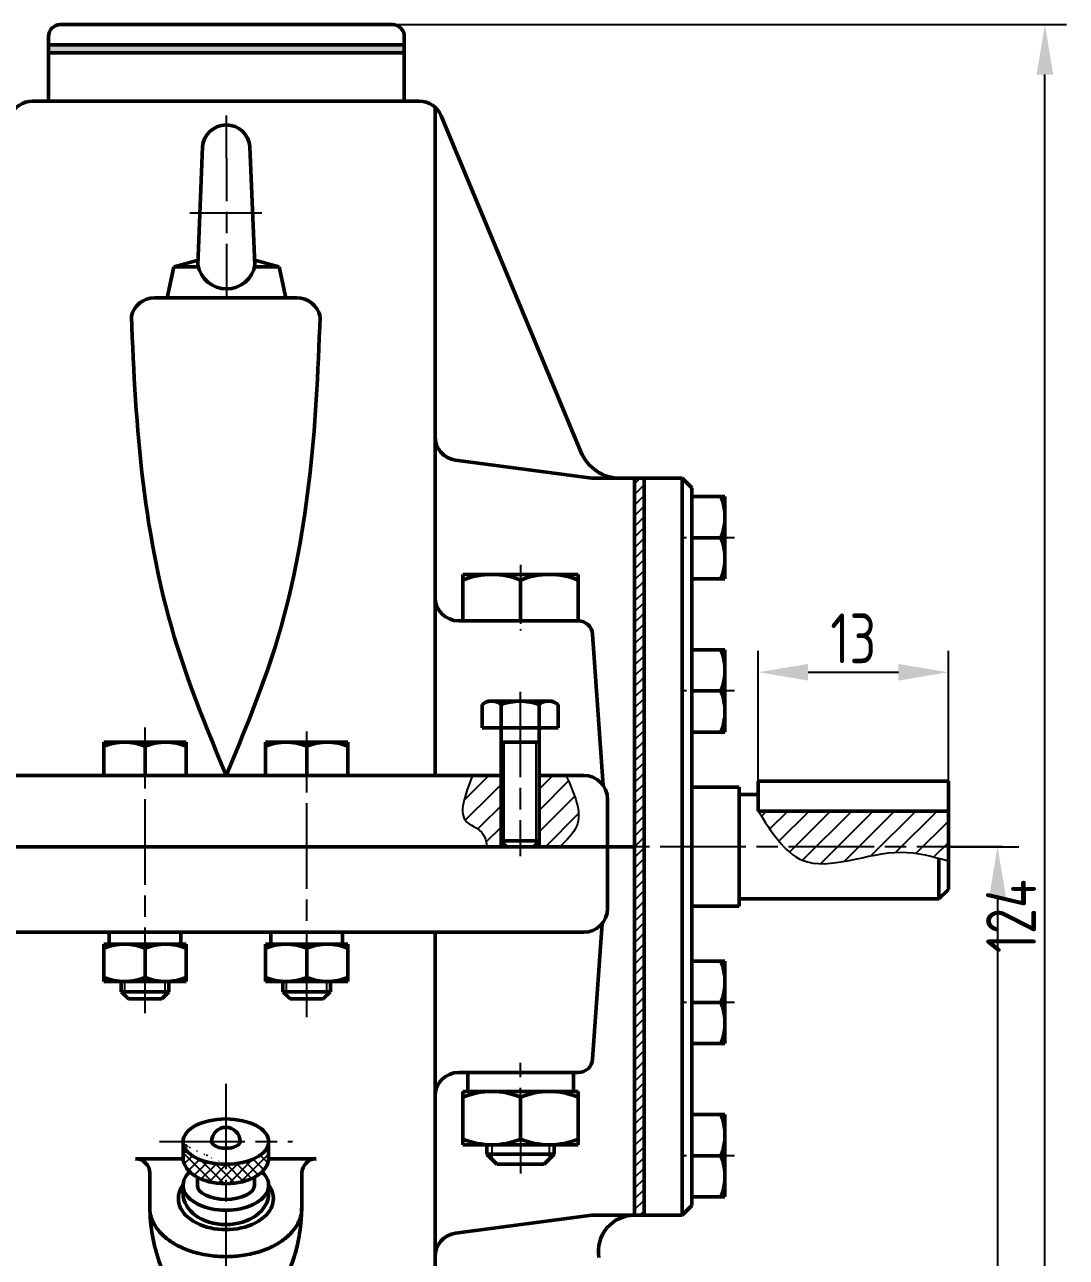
# Model space of a CAD drawing. Header units: millimetres. Extents: x -2161 to -582, y -4625 to -3434.
# Drawn here: x -654.9 to -581.8, y -4440.3 to -4353.8 of the extents above; entities that cross this region are included whole.
import ezdxf

# ---------------------------------------------------------------- set-up
doc = ezdxf.new("R2010")
doc.units = ezdxf.units.MM
doc.header["$LTSCALE"] = 0.5
doc.linetypes.add('AM_ISO08W050', pattern=[18, 12, -1.5, 3, -1.5])
doc.linetypes.add('AM_ISO08W050x2', pattern=[9, 6, -0.75, 1.5, -0.75])
for name, color, linetype, lineweight in [('AM_0', 7, 'Continuous', 50), ('AM_4', 3, 'Continuous', 25), ('AM_5', 3, 'Continuous', 25), ('AM_7', 4, 'AM_ISO08W050', 25)]:
    doc.layers.add(name, color=color, linetype=linetype, lineweight=lineweight)
doc.styles.add('TCVN', font='tcvn+7284-2003i.ttf', dxfattribs={"width": 0.8, "height": 3.5})
doc.dimstyles.new('MyTemplate$0', dxfattribs={"dimtxt": 3.5, "dimasz": 3.5, "dimexe": 1.5, "dimexo": 0, "dimtad": 1, "dimtoh": 1, "dimdec": 0, "dimzin": 0, "dimtxsty": 'TCVN', "dimcen": 0, "dimclrd": 3, "dimclre": 3, "dimclrt": 1, "dimadec": 0, "dimazin": 0, "dimtfac": 1, "dimtdec": 0, "dimtofl": 0, "dimtmove": 0, "dimatfit": 3, "dimfxl": 1, "dimtfill": 1, "dimtolj": 1, "dimtzin": 0, "dimarcsym": 0})
pattern_1 = [(45, (421.5707765084177, -3560.035129591469), (-0.3741773383778814, 0.3741773383778814), []), (135, (421.5707765084177, -3560.035129591469), (-0.3741773383778814, -0.3741773383778813), [])]

# ---------------------------------------------------------------- blocks, each defined once
blk = doc.blocks.new('*D37')
at = {"color": 3, "lineweight": -2, "transparency": 16777216}
for p, q in [((-629.0801439786824, -4353.835799231374), (-581.8212758139329, -4353.835799231374)), ((-583.3212758139329, -4473.971848113993), (-583.3212758139329, -4357.335799231374)), ((-608.8458432941336, -4477.471848113993), (-581.8212758139329, -4477.471848113993))]:
    blk.add_line(p, q, dxfattribs=at)
at = {"color": 3, "transparency": 16777216}
for points in [[(-583.9046091472662, -4357.335799231374), (-582.7379424805995, -4357.335799231374), (-583.3212758139329, -4353.835799231374)], [(-583.9046091472662, -4473.971848113993), (-582.7379424805995, -4473.971848113993), (-583.3212758139329, -4477.471848113993)]]:
    blk.add_solid(points, dxfattribs=at)
at = {"layer": 'Defpoints', "color": 0, "transparency": 16777216}
for p in [(-629.0801439786824, -4353.835799231374), (-583.3212758139329, -4353.835799231374), (-608.8458432941336, -4477.471848113993)]:
    blk.add_point(p, dxfattribs=at)
at = {"color": 1, "transparency": 16777216, "insert": (-585.696275813934, -4416.348913147453), "char_height": 3.5, "attachment_point": 5, "rotation": 90, "style": 'TCVN', "bg_fill": 3, "box_fill_scale": 1.1, "bg_fill_color": 256, "bg_fill_true_color": 13158600, "bg_fill_transparency": 0}
blk.add_mtext('\\A1;124', dxfattribs=at)
blk = doc.blocks.new('*D41')
at = {"color": 3, "lineweight": -2, "transparency": 16777216}
for p, q in [((-590.0951257064125, -4411.471848113992), (-585.1441705396248, -4411.471848113992)), ((-586.6441705396248, -4414.971848113992), (-586.6441705396248, -4473.971848113993)), ((-609.4284590397456, -4477.471848113993), (-585.1441705396248, -4477.471848113993))]:
    blk.add_line(p, q, dxfattribs=at)
at = {"color": 3, "transparency": 16777216}
for points in [[(-587.2275038729582, -4414.971848113992), (-586.0608372062915, -4414.971848113992), (-586.6441705396248, -4411.471848113992)], [(-587.2275038729582, -4473.971848113993), (-586.0608372062915, -4473.971848113993), (-586.6441705396248, -4477.471848113993)]]:
    blk.add_solid(points, dxfattribs=at)
at = {"layer": 'Defpoints', "color": 0, "transparency": 16777216}
for p in [(-590.0951257064125, -4411.471848113992), (-609.4284590397456, -4477.471848113993), (-586.6441705396248, -4477.471848113993)]:
    blk.add_point(p, dxfattribs=at)
at = {"color": 1, "transparency": 16777216, "insert": (-589.019170539626, -4444.47184811399), "char_height": 3.5, "attachment_point": 5, "rotation": 90, "style": 'TCVN', "bg_fill": 3, "box_fill_scale": 1.1, "bg_fill_color": 256, "bg_fill_true_color": 13158600, "bg_fill_transparency": 0}
blk.add_mtext('\\A1;66', dxfattribs=at)
blk = doc.blocks.new('*D44')
at = {"layer": 'AM_5', "color": 3, "lineweight": -2, "transparency": 16777216}
for p, q in [((-603.4284590397458, -4408.97184811399), (-603.4284590397458, -4397.74215574568)), ((-590.0951257064122, -4408.97184811399), (-590.0951257064122, -4397.74215574568)), ((-599.9284590397458, -4399.24215574568), (-593.5951257064122, -4399.24215574568))]:
    blk.add_line(p, q, dxfattribs=at)
at = {"layer": 'AM_5', "color": 3, "transparency": 16777216}
for points in [[(-599.9284590397458, -4398.658822412347), (-599.9284590397458, -4399.825489079013), (-603.4284590397458, -4399.24215574568)], [(-593.5951257064122, -4398.658822412347), (-593.5951257064122, -4399.825489079013), (-590.0951257064122, -4399.24215574568)]]:
    blk.add_solid(points, dxfattribs=at)
at = {"layer": 'Defpoints', "color": 0, "transparency": 16777216}
for p in [(-590.0951257064122, -4399.24215574568), (-603.4284590397458, -4408.97184811399), (-590.0951257064122, -4408.97184811399)]:
    blk.add_point(p, dxfattribs=at)
at = {"layer": 'AM_5', "color": 1, "transparency": 16777216, "insert": (-596.7617923730791, -4396.86715574568), "char_height": 3.5, "attachment_point": 5, "style": 'TCVN', "bg_fill": 3, "box_fill_scale": 1.1, "bg_fill_color": 256, "bg_fill_true_color": 13158600, "bg_fill_transparency": 0}
blk.add_mtext('\\A1;13', dxfattribs=at)

msp = doc.modelspace()

# ---------------------------------------------------------------- hatches: boundary and pattern name
at = {"layer": 'AM_0'}
h = msp.add_hatch(color=4, dxfattribs=at)
h.dxf.hatch_style = 1
h.paths.add_polyline_path([(-628.2468106453489, -4355.243995907524), (-653.2023950377549, -4355.243995907524), (-653.2023950377549, -4355.807274577983), (-628.2468106453489, -4355.807274577983)])
at = {"layer": 'AM_4', "lineweight": 25}
h = msp.add_hatch(dxfattribs=at)
h.set_pattern_fill('ANSI31', color=256, scale=0.3333333333333333)
h.set_pattern_definition([(45, (-1193.692147130465, -5386.434769743822), (-0.7483546767557627, 0.7483546767557627), [])])
edge = h.paths.add_edge_path()
edge.add_spline(control_points=[(-616.9173508254071, -4406.471848113992), (-616.3287850724588, -4407.754174347436), (-615.4472366433062, -4409.674830911452), (-616.8678044974764, -4411.023588458045), (-617.3399303136903, -4411.471848113992)], knot_values=[0, 0, 0, 0, 11.00215458479731, 16.4789270237818, 16.4789270237818, 16.4789270237818, 16.4789270237818], degree=3, periodic=0)
edge.add_line((-617.3399303136905, -4411.471848113992), (-618.7989819046048, -4411.471848113992))
edge.add_line((-618.7989819046048, -4411.471848113992), (-618.7989819046045, -4406.471848113992))
edge.add_line((-618.7989819046045, -4406.471848113992), (-616.917350825407, -4406.471848113992))
edge = h.paths.add_edge_path()
edge.add_spline(control_points=[(-622.5517440025071, -4411.471848113992), (-622.4282370185298, -4411.468182228265), (-622.6146731401643, -4410.200893663183), (-624.7888839655745, -4409.887300855982), (-623.9883671131613, -4407.821056640965), (-623.4656485712709, -4406.471848113992)], knot_values=[0, 0, 0, 3.396394276933279e-12, 1.584356663023513, 6.862360121007631, 16.79370299511384, 16.79370299511384, 16.79370299511384, 16.79370299511384], degree=3, periodic=0)
edge.add_line((-623.4656485712709, -4406.471848113992), (-621.4656485712715, -4406.471848113992))
edge.add_line((-621.4656485712715, -4406.471848113992), (-621.4656485712715, -4411.471848113992))
edge.add_line((-621.4656485712715, -4411.471848113992), (-622.5517440025068, -4411.471848113992))
at = {"layer": 'AM_4'}
h = msp.add_hatch(dxfattribs=at)
h.set_pattern_fill('ANSI31', color=256, scale=0.3333333333333333)
h.set_pattern_definition([(45, (1845.501159255228, -3554.605769602638), (-0.7483546767557627, 0.7483546767557627), [])])
edge = h.paths.add_edge_path()
edge.add_line((-590.0951257064122, -4408.97184811399), (-603.4284590397456, -4408.97184811399))
edge.add_spline(control_points=[(-603.4284590397456, -4408.97184811399), (-602.8599322310868, -4409.880281964201), (-602.2914054224277, -4410.788715814413), (-601.6406951153358, -4411.47184811399)], knot_values=[0, 0, 0, 0, 8.623942710642785, 8.623942710642785, 8.623942710642785, 8.623942710642785], degree=3, periodic=0)
edge.add_line((-601.6406951153358, -4411.47184811399), (-590.0951257064125, -4411.47184811399))
edge.add_line((-590.0951257064125, -4411.47184811399), (-590.0951257064122, -4408.97184811399))
edge = h.paths.add_edge_path()
edge.add_line((-590.0951257064122, -4411.47184811399), (-601.6406951153358, -4411.47184811399))
edge.add_spline(control_points=[(-601.6406951153358, -4411.47184811399), (-601.2429486852276, -4411.889412474792), (-599.119392444513, -4413.541786589708), (-594.4886147759473, -4411.212494620506), (-591.1764341745256, -4412.161949183825), (-590.0951257064122, -4412.471912130581)], knot_values=[8.623942710642785, 8.623942710642785, 8.623942710642785, 8.623942710642785, 13.8953244441559, 34.75071291662613, 44.85936406895554, 44.85936406895554, 44.85936406895554, 44.85936406895554], degree=3, periodic=0)
edge.add_line((-590.0951257064125, -4412.471912130581), (-590.0951257064122, -4411.47184811399))
at = {"layer": 'AM_7', "lineweight": 25}
h = msp.add_hatch(dxfattribs=at)
h.set_pattern_fill('ANSI31', color=256, scale=0.1666666666666667)
h.set_pattern_definition([(45, (1845.501159255228, -3554.605769602638), (-0.3741773383778814, 0.3741773383778814), [])])
h.paths.add_polyline_path([(-611.4284590397434, -4385.638514780656), (-612.09512570641, -4385.638514780656), (-612.095125706411, -4437.305181447324), (-611.428459039744, -4437.305181447324)])
at = {"layer": 'AM_7'}
h = msp.add_hatch(dxfattribs=at)
h.set_pattern_fill('ANSI37', color=256, scale=0.1666666666666667)
h.set_pattern_definition(pattern_1)
edge = h.paths.add_edge_path()
edge.add_ellipse((-640.7618387159021, -4432.151605000344), major_axis=(-2.999966666666751, 0), ratio=0.5293622548773487, start_angle=4.712159901999485, end_angle=90, ccw=False)
edge.add_line((-643.7516654188462, -4432.282064915747), (-643.7618053825694, -4432.29220487947))
edge.add_line((-643.7618053825693, -4432.29220487947), (-643.7618053825689, -4433.298757829787))
edge.add_ellipse((-640.7618387159024, -4433.298757829784), major_axis=(-2.999966666666751, 0), ratio=0.6020632552356913, start_angle=360, end_angle=392.4669741610552)
edge.add_ellipse((-640.7618387159024, -4433.298757829784), major_axis=(-2.999966666666751, 0), ratio=0.6020632552356913, start_angle=392.4669741610552, end_angle=408.1899698117728)
edge.add_ellipse((-640.7618387159024, -4433.298757829784), major_axis=(-2.999966666666751, 0), ratio=0.6020632552356913, start_angle=408.1899698117728, end_angle=450.0000000000058)
edge.add_line((-640.7618387159021, -4435.104927526716), (-640.7618387159021, -4433.739674119567))
h = msp.add_hatch(dxfattribs=at)
h.set_pattern_fill('ANSI37', color=256, scale=0.1666666666666667)
h.set_pattern_definition(pattern_1)
edge = h.paths.add_edge_path()
edge.add_ellipse((-640.7618387159024, -4433.298757829784), major_axis=(-2.999966666666751, 0), ratio=0.6020632552356913, start_angle=507.5330258389559, end_angle=540)
edge.add_line((-637.7618720492358, -4433.298757829787), (-637.7618720492354, -4432.151605000347))
edge.add_ellipse((-640.7618387159021, -4432.151605000344), major_axis=(-2.999966666666751, 0), ratio=0.5293622548773487, start_angle=90, end_angle=179.9999999999945, ccw=False)
edge.add_line((-640.7618387159021, -4433.739674119568), (-640.7618387159021, -4435.104927526717))
edge.add_ellipse((-640.7618387159024, -4433.298757829784), major_axis=(-2.999966666666751, 0), ratio=0.6020632552356913, start_angle=450.0000000000058, end_angle=491.8100301882271)
edge.add_ellipse((-640.7618387159024, -4433.298757829784), major_axis=(-2.999966666666751, 0), ratio=0.6020632552356913, start_angle=491.8100301882271, end_angle=507.5330258389559)

# ---------------------------------------------------------------- linework, layer by layer
at = {"layer": 'AM_0', "lineweight": 50}
for p, q in [((-652.3690617044215, -4353.835799231372), (-629.0801439786821, -4353.835799231372)), ((-653.2023950377549, -4354.669132564706), (-653.2023950377552, -4359.194069780656)), ((-628.2468106453489, -4354.669132564706), (-628.2468106453489, -4359.194069780656)), ((-653.2023950377549, -4355.243995907524), (-628.2468106453489, -4355.243995907524)), ((-653.2023950377549, -4355.807274577983), (-641.6299367690232, -4355.807274577983)), ((-653.2023950377549, -4355.807274577983), (-628.2468106453489, -4355.807274577983)), ((-654.316629362148, -4359.194069780657), (-642.4829511596199, -4359.194069780657)), ((-654.316629362148, -4359.194069780657), (-640.7403316316411, -4359.194069780656)), ((-640.740331631641, -4359.194069780656), (-627.2069553840083, -4359.194069780657)), ((-638.9814498421711, -4359.194069780657), (-627.2069553840083, -4359.194069780656)), ((-608.7617923730774, -4437.305181447324), (-608.7617923730768, -4385.638514780656)), ((-608.095125706411, -4436.638514780657), (-608.09512570641, -4386.305181447323)), ((-608.09512570641, -4386.918430101376), (-605.7617923730764, -4386.918430101376)), ((-605.7617923730764, -4386.918430101376), (-605.7617923730764, -4389.805181447324)), ((-606.0477471651662, -4389.805181447324), (-608.09512570641, -4389.805181447324)), ((-605.7617923730764, -4389.805181447324), (-605.7617923730768, -4392.691932793272)), ((-616.0536738220837, -4392.380447393503), (-624.1365775907382, -4392.380447393503)), ((-624.1365775907382, -4392.380447393503), (-624.1365775907382, -4395.64711406017)), ((-624.1365775907382, -4392.380447393503), (-620.095125706411, -4392.380447393503)), ((-620.095125706411, -4392.380447393503), (-616.0536738220837, -4392.380447393503)), ((-620.0951257064107, -4392.780784102428), (-620.095125706411, -4395.64711406017)), ((-616.0536738220837, -4395.64711406017), (-616.0536738220837, -4392.380447393503)), ((-605.7617923730768, -4392.691932793272), (-608.09512570641, -4392.691932793272)), ((-608.0951257064104, -4397.661089445524), (-605.7617923730768, -4397.661089445524)), ((-605.7617923730768, -4397.661089445524), (-605.7617923730768, -4400.547840791472)), ((-606.6951257064107, -4400.547409150998), (-608.0951257064107, -4400.547409150998)), ((-606.0477471651662, -4400.547840791472), (-608.0951257064104, -4400.547840791472)), ((-606.6951257064107, -4400.547840791472), (-606.6951257064107, -4400.547409150998)), ((-605.7617923730768, -4400.547840791472), (-605.7617923730768, -4403.434592137421)), ((-605.761792373077, -4403.434592137421), (-608.0951257064104, -4403.434592137421)), ((-648.945125706414, -4418.305181447324), (-648.945125706414, -4417.471848113991)), ((-643.9117923730806, -4418.305181447324), (-643.9117923730806, -4417.471848113991)), ((-637.6117923730795, -4418.305181447324), (-637.6117923730795, -4417.471848113991)), ((-632.5784590397461, -4418.305181447324), (-632.5784590397461, -4417.471848113991)), ((-608.0951257064107, -4422.39585543651), (-608.0951257064107, -4418.932617102321)), ((-605.7617923730774, -4419.509104090559), (-608.0951257064107, -4419.509104090559)), ((-605.761792373077, -4422.395855436507), (-605.761792373077, -4419.509104090559)), ((-606.0477471651653, -4422.39585543651), (-608.0951257064107, -4422.39585543651)), ((-605.761792373077, -4425.282606782455), (-605.761792373077, -4422.395855436507)), ((-608.0951257064107, -4425.282606782455), (-605.761792373077, -4425.282606782455)), ((-616.0451257064115, -4427.305181447323), (-624.4284590397447, -4427.305181447323)), ((-624.1451257064139, -4427.305181447322), (-616.0451257064135, -4427.305181447322)), ((-620.0951257064113, -4428.638514780656), (-624.1365775907389, -4428.638514780656)), ((-624.1365775907389, -4428.638514780656), (-624.1365775907389, -4432.371848113989)), ((-616.0536738220844, -4428.638514780656), (-620.0951257064113, -4428.638514780656)), ((-620.0951257064116, -4429.038851489582), (-620.0951257064116, -4431.971511405064)), ((-616.0536738220844, -4428.638514780656), (-616.0536738220844, -4432.371848113989)), ((-605.7617923730774, -4430.251763434708), (-608.0951257064107, -4430.251763434708)), ((-605.761792373077, -4433.138514780656), (-605.761792373077, -4430.251763434708)), ((-624.1365775907389, -4432.371848113989), (-616.0536738220844, -4432.371848113989)), ((-606.0477471651668, -4433.138514780656), (-608.0951257064107, -4433.138514780656)), ((-605.761792373077, -4436.025266126604), (-605.761792373077, -4433.138514780656)), ((-608.0951257064107, -4436.025266126604), (-605.761792373077, -4436.025266126604)), ((-608.7617923730777, -4437.305181447324), (-608.095125706411, -4436.638514780657)), ((-608.7617923730777, -4437.305181447324), (-615.0951257064119, -4437.305181447324))]:
    msp.add_line(p, q, dxfattribs=at)
at = {"layer": 'AM_0'}
for p, q in [((-626.0951257064116, -4406.47184811399), (-626.0951257064116, -4359.619119539499)), ((-615.8637512290154, -4383.790707929918), (-625.668111527187, -4360.220629142177)), ((-642.7050210268505, -4370.357194477503), (-644.4082505870276, -4370.819997090226)), ((-638.732023628414, -4370.357018002349), (-637.0281445954315, -4370.81999709024)), ((-644.4082505870276, -4370.819997090226), (-644.8848607959271, -4372.985830743018)), ((-637.028144595433, -4370.81999709024), (-636.5515274625938, -4372.985830743018)), ((-635.7863390687972, -4372.985830743018), (-645.762071106318, -4372.985830743018)), ((-615.0951257064113, -4385.638514780656), (-624.6483234707177, -4384.367158787557)), ((-608.7617923730768, -4385.638514780656), (-615.0951257064113, -4385.638514780656)), ((-612.09512570641, -4385.638514780656), (-612.0951257064107, -4437.305181447324)), ((-612.095125706411, -4437.305181447324), (-612.09512570641, -4385.638514780656)), ((-611.428459039744, -4437.305181447324), (-611.4284590397434, -4385.638514780656)), ((-608.7617923730768, -4385.638514780656), (-608.09512570641, -4386.305181447323)), ((-616.045125706412, -4395.638514780656), (-624.4284590397449, -4395.638514780656)), ((-612.0951257064428, -4427.305181447323), (-612.0951257064428, -4395.638514780656)), ((-614.3003000760606, -4407.181601431412), (-615.047595385439, -4396.568277619981)), ((-608.0951257064107, -4404.011079125661), (-608.0951257064107, -4400.547840791472)), ((-649.3152090397449, -4406.47184811399), (-649.3152090397449, -4404.138514780657)), ((-643.541709039745, -4404.138514780657), (-649.3152090397449, -4404.138514780657)), ((-646.4284590397452, -4404.138514780657), (-649.3152090397449, -4404.138514780657)), ((-646.4284590397452, -4406.47184811399), (-646.4284590397452, -4404.138514780657)), ((-643.541709039745, -4404.138514780657), (-646.4284590397452, -4404.138514780657)), ((-643.541709039745, -4406.47184811399), (-643.541709039745, -4404.138514780657)), ((-643.541709039745, -4406.47184811399), (-643.541709039745, -4404.138514780657)), ((-637.9818757064115, -4406.47184811399), (-637.9818757064115, -4404.138514780657)), ((-632.2083757064116, -4404.138514780657), (-637.9818757064115, -4404.138514780657)), ((-635.0951257064113, -4404.138514780657), (-637.9818757064115, -4404.138514780657)), ((-635.0951257064113, -4406.47184811399), (-635.0951257064113, -4404.138514780657)), ((-632.2083757064116, -4404.138514780657), (-635.0951257064113, -4404.138514780657)), ((-632.2083757064116, -4406.47184811399), (-632.2083757064116, -4404.138514780657)), ((-632.2083757064116, -4406.47184811399), (-632.2083757064116, -4404.138514780657)), ((-608.1126708594222, -4404.805204534793), (-608.0951257064104, -4404.805158359773)), ((-665.8586987915896, -4406.47184811399), (-621.4656485712712, -4406.47184811399)), ((-649.3152090397449, -4406.47184811399), (-643.541709039745, -4406.47184811399)), ((-643.541709039745, -4406.47184811399), (-649.3152090397449, -4406.47184811399)), ((-637.9818757064115, -4406.47184811399), (-632.2083757064116, -4406.47184811399)), ((-632.2083757064116, -4406.47184811399), (-637.9818757064115, -4406.47184811399)), ((-618.7989819046048, -4406.471848113991), (-616.7617923730783, -4406.47184811399)), ((-618.7006514541483, -4406.471848113991), (-615.6648859545654, -4406.471848113991)), ((-597.4284590397458, -4406.87184811399), (-590.0951257064122, -4406.87184811399)), ((-590.0951257064122, -4406.87184811399), (-590.0951257064122, -4408.97184811399)), ((-604.7617923730792, -4415.638514780657), (-604.7617923730788, -4407.305181447324)), ((-604.7617923730792, -4407.756833692925), (-604.7617923730792, -4407.305181447324)), ((-604.7617923730792, -4407.805181447324), (-603.4284590397458, -4407.805181447324)), ((-613.998219287899, -4415.805181447324), (-613.9982192878988, -4408.138514780657)), ((-590.0951257064125, -4414.47184811399), (-590.0951257064122, -4408.47184811399)), ((-597.4284590397458, -4408.97184811399), (-590.0951257064122, -4408.97184811399)), ((-669.4284590397461, -4411.47184811399), (-612.0951257064428, -4411.47184811399)), ((-590.7617923730792, -4415.138514780657), (-590.7617923730792, -4412.325903704556)), ((-590.7617923730792, -4415.138514780657), (-590.0951257064125, -4414.47184811399)), ((-604.7617923730792, -4415.090167026258), (-604.7617923730795, -4415.638514780657)), ((-604.7617923730792, -4415.138514780657), (-590.7617923730792, -4415.138514780657)), ((-614.3778977679442, -4416.864161704588), (-615.0475953854381, -4426.375418607995)), ((-665.8586987915896, -4417.471848113991), (-615.6648859545658, -4417.471848113991)), ((-626.0951257064116, -4477.471848113991), (-626.0951257064113, -4417.471848113991)), ((-649.3152090397376, -4420.63851478067), (-649.3152090397376, -4418.305181447337)), ((-643.5417090397377, -4418.305181447337), (-649.3152090397376, -4418.305181447337)), ((-646.428459039738, -4418.305181447337), (-649.3152090397376, -4418.305181447337)), ((-649.3152090397309, -4418.591136239429), (-649.3152090397309, -4420.924469572762)), ((-649.3152090397309, -4418.591136239429), (-649.3152090397309, -4420.924469572762)), ((-643.5417090397377, -4418.305181447337), (-646.428459039738, -4418.305181447337)), ((-646.428459039738, -4420.63851478067), (-646.428459039738, -4418.591136239425)), ((-646.4284590397307, -4418.591136239429), (-646.4284590397307, -4420.638514780672)), ((-643.5417090397377, -4420.63851478067), (-643.5417090397377, -4418.305181447337)), ((-643.5417090397377, -4420.63851478067), (-643.5417090397377, -4418.305181447337)), ((-643.5417090397304, -4418.591136239429), (-643.5417090397304, -4420.924469572762)), ((-637.9818757064043, -4420.638514780669), (-637.9818757064043, -4418.305181447335)), ((-632.2083757064044, -4418.305181447335), (-637.9818757064043, -4418.305181447335)), ((-635.0951257064044, -4418.305181447335), (-637.9818757064043, -4418.305181447335)), ((-637.9818757063973, -4418.591136239427), (-637.9818757063973, -4420.924469572761)), ((-637.981875706397, -4418.591136239427), (-637.981875706397, -4420.924469572761)), ((-632.2083757064044, -4418.305181447335), (-635.0951257064044, -4418.305181447335)), ((-635.0951257064044, -4420.638514780669), (-635.095125706404, -4418.591136239424)), ((-635.0951257063973, -4418.591136239427), (-635.0951257063973, -4420.63851478067)), ((-632.2083757064044, -4420.638514780669), (-632.2083757064044, -4418.305181447335)), ((-632.2083757064044, -4420.638514780669), (-632.2083757064044, -4418.305181447335)), ((-632.2083757063971, -4418.591136239427), (-632.2083757063971, -4420.924469572761)), ((-649.3152090397309, -4420.924469572762), (-643.5417090397304, -4420.924469572762)), ((-649.3152090397309, -4420.924469572762), (-646.4284590397307, -4420.924469572762)), ((-648.095125706404, -4420.971848114001), (-648.095125706404, -4421.638514780668)), ((-648.095125706404, -4421.638514780668), (-648.095125706404, -4421.638514780668)), ((-648.095125706404, -4421.638514780668), (-647.5951257064046, -4422.13851478067)), ((-648.095125706404, -4421.638514780668), (-644.7617923730713, -4421.638514780668)), ((-646.4284590397307, -4420.924469572762), (-643.5417090397304, -4420.924469572762)), ((-644.7617923730713, -4421.638514780668), (-645.2617923730713, -4422.138514780668)), ((-644.7617923730713, -4421.638514780668), (-644.7617923730713, -4420.971848114003)), ((-644.7617923730713, -4421.638514780668), (-644.7617923730713, -4420.971848114003)), ((-637.981875706397, -4420.924469572761), (-632.2083757063971, -4420.924469572761)), ((-637.9818757063973, -4420.924469572761), (-635.0951257063973, -4420.924469572761)), ((-636.7617923730706, -4420.971848114), (-636.7617923730706, -4421.638514780667)), ((-636.7617923730706, -4421.638514780667), (-636.7617923730706, -4421.638514780667)), ((-636.7617923730706, -4421.638514780667), (-636.261792373071, -4422.138514780669)), ((-636.7617923730706, -4421.638514780667), (-633.428459039738, -4421.638514780667)), ((-635.0951257063973, -4420.924469572761), (-632.2083757063971, -4420.924469572761)), ((-633.428459039738, -4421.638514780667), (-633.928459039738, -4422.138514780667)), ((-633.428459039738, -4421.638514780667), (-633.428459039738, -4420.971848114002)), ((-633.428459039738, -4421.638514780667), (-633.428459039738, -4420.971848114002)), ((-647.5951257064046, -4422.13851478067), (-645.2617923730713, -4422.138514780668)), ((-636.261792373071, -4422.138514780669), (-633.928459039738, -4422.138514780667)), ((-643.761805382569, -4433.298757829784), (-643.7618053825693, -4432.151605000344)), ((-637.7618720492358, -4433.298757829784), (-637.7618720492355, -4432.151605000344)), ((-622.4501047793774, -4432.371848113989), (-622.4501047793774, -4433.038514780596)), ((-617.7401466334452, -4432.371848113989), (-617.7401466334452, -4433.038514780596)), ((-647.095172049236, -4433.360782220027), (-643.7607339253366, -4433.360782220027)), ((-634.4285053825681, -4433.360782220027), (-637.7629435064675, -4433.360782220027)), ((-622.4501047793774, -4433.038514780596), (-621.7501047793778, -4433.738514780594)), ((-622.4501047793776, -4433.038514780596), (-617.7401466334452, -4433.038514780596)), ((-621.7501047793776, -4433.738514780594), (-618.440146633445, -4433.738514780595)), ((-617.7401466334452, -4433.038514780596), (-618.440146633445, -4433.738514780595)), ((-642.761805382569, -4434.645003220187), (-642.761805382569, -4435.21067932755)), ((-638.7618720492358, -4435.21067932755), (-638.7618720492358, -4434.645003220187)), ((-643.761805382569, -4435.210679253386), (-643.761805382569, -4435.784255689738)), ((-637.7618720492355, -4435.784255689738), (-637.7618720492355, -4435.210679253386)), ((-646.0951720492358, -4436.736845822216), (-646.0951720492358, -4436.487740835595)), ((-635.4285053825688, -4436.736845822216), (-635.4285053825688, -4436.446058540778)), ((-615.0951257064119, -4437.305181447324), (-624.6483234707177, -4438.576537440423)), ((-612.0951257064107, -4437.305181447324), (-615.0951257064119, -4437.305181447324))]:
    msp.add_line(p, q, dxfattribs=at)
at = {"layer": 'AM_0', "ltscale": 2}
for p, q in [((-642.7169810994837, -4370.671893059011), (-642.4031185725304, -4362.413407090566)), ((-638.7188872832454, -4370.664748076584), (-639.0713737256656, -4362.407452938543)), ((-644.4082505870276, -4370.819997090226), (-642.6863602049876, -4370.819997090227)), ((-637.0281445954315, -4370.81999709024), (-638.7506962234115, -4370.819997090234))]:
    msp.add_line(p, q, dxfattribs=at)
at = {"layer": 'AM_0', "lineweight": 25}
for p, q in [((-608.0951257064107, -4400.547409150998), (-608.0951257064104, -4404.011510766136)), ((-640.724602841552, -4406.47184811399), (-640.724602841552, -4406.47184811399)), ((-648.945125706414, -4417.471848113991), (-643.9117923730806, -4417.471848113991)), ((-637.6117923730795, -4417.471848113991), (-632.5784590397461, -4417.471848113991)), ((-643.9117923730806, -4418.305181447324), (-648.945125706414, -4418.305181447324)), ((-632.5784590397461, -4418.305181447324), (-637.6117923730795, -4418.305181447324))]:
    msp.add_line(p, q, dxfattribs=at)
msp.add_lwpolyline([(-617.4505551582945, -4379.434998932402), (-617.4505551582945, -4379.434998932402)], close=True, dxfattribs=at)
at = {"layer": 'AM_0', "lineweight": 50}
for centre, radius, start, end in [((-652.3690617044215, -4354.669132564706), 0.8333333333333333, 90, 180), ((-629.0801439786821, -4354.669132564706), 0.8333333333333333, 0, 90), ((-654.316629362148, -4360.860736447323), 1.666666666666667, 90, 157.4143317024429), ((-609.5475367220881, -4388.36180577435), 3.785744349011799, 337.5878752087501, 22.41212479124988), ((-609.5475367220894, -4391.248557120298), 3.78574434901292, 337.5878752087501, 22.41212479124988), ((-622.1158516485748, -4397.680489482118), 5.300042088615472, 67.58787520875543, 112.4121247912446), ((-618.0743997642472, -4397.680489482119), 5.300042088616144, 67.58787520875543, 112.4121247912446), ((-609.5475367220885, -4399.104465118498), 3.785744349011799, 337.5878752087501, 22.41212479124988), ((-609.0344133073813, -4401.413434554783), 2.339287600970526, 21.71712928179034, 21.72850954645557), ((-609.5475367220897, -4401.991216464447), 3.78574434901292, 337.5878752087501, 22.41212479124988), ((-609.54753672209, -4420.952479763533), 3.78574434901292, 337.5878752087501, 22.41212479124988), ((-609.5475367220888, -4423.839231109481), 3.785744349011799, 337.5878752087501, 22.41212479124988), ((-616.0451257064115, -4426.305181447321), 1, 270, 355.9723909483851), ((-624.4284590397447, -4428.97184811399), 1.666666666666667, 90, 180), ((-622.1158516485754, -4433.938556869272), 5.300042088616144, 67.58787520875543, 112.4121247912446), ((-618.0743997642478, -4433.938556869271), 5.300042088615472, 67.58787520875543, 112.4121247912446), ((-609.54753672209, -4431.695139107682), 3.78574434901292, 337.5878752087501, 22.41212479124988), ((-622.1158516485754, -4427.071806025373), 5.300042088616144, 247.5878752087554, 292.4121247912446), ((-618.0743997642478, -4427.071806025374), 5.300042088615472, 247.5878752087554, 292.4121247912446), ((-609.5475367220888, -4434.58189045363), 3.785744349011799, 337.5878752087501, 22.41212479124988)]:
    msp.add_arc(centre, radius, start, end, dxfattribs=at)
at = {"layer": 'AM_0'}
for centre, radius, start, end in [((-627.2069553840083, -4360.860736447323), 1.666666666666667, 22.58566829755715, 90), ((-645.7620711063171, -4374.652497409685), 1.666666666666818, 90.00000000010748, 167.1788111330593), ((-635.7863390687978, -4374.652497409685), 1.666666666666712, 12.00440186818059, 89.99999999989252), ((-624.4284590397449, -4382.715057879692), 1.666666666666667, 180, 262.4195216472252), ((-613.0938322867374, -4382.638514780656), 3.000000000001137, 202.5856682975571, 270), ((-624.4284590397449, -4393.97184811399), 1.666666666666667, 180, 270), ((-616.045125706412, -4396.638514780656), 1, 4.027609051614832, 90), ((-647.8718340397447, -4407.924255732788), 3.785740952131077, 67.58786502351974, 112.4121349764803), ((-644.9850840397445, -4407.924255732791), 3.785740952133589, 67.58786502351974, 112.4121349764803), ((-636.5385007064115, -4407.924255732788), 3.785740952131077, 67.58786502351974, 112.4121349764803), ((-633.6517507064111, -4407.924255732791), 3.785740952133589, 67.58786502351974, 112.4121349764803), ((-646.4284590397452, -4404.424469572747), 3.789561257387201e-14, 225, 269.8242699529148), ((-635.0951257064113, -4404.424469572747), 3.789561257387201e-14, 225, 269.8242699529148), ((-615.6648859545654, -4408.138514780657), 1.666666666666667, 0, 90), ((-615.6648859545658, -4415.805181447324), 1.666666666666667, 270, 0), ((-647.8718340397375, -4422.090922399468), 3.785740952131077, 67.58786502351974, 112.4121349764803), ((-644.9850840397372, -4422.090922399469), 3.785740952133589, 67.58786502351974, 112.4121349764803), ((-646.428459039738, -4418.591136239425), 3.789561257387201e-14, 225, 269.8242699529148), ((-636.5385007064042, -4422.090922399466), 3.785740952131077, 67.58786502351974, 112.4121349764803), ((-633.6517507064038, -4422.090922399469), 3.785740952133589, 67.58786502351974, 112.4121349764803), ((-635.0951257064044, -4418.591136239424), 3.789561257387201e-14, 225, 269.8242699529148), ((-647.8718340397314, -4417.138728620628), 3.785740952133589, 247.5878650235197, 292.4121349764803), ((-646.4284590397307, -4420.638514780672), 3.789561257387201e-14, 45, 89.82426995291476), ((-644.9850840397305, -4417.138728620631), 3.785740952131077, 247.5878650235197, 292.4121349764803), ((-636.5385007063975, -4417.138728620627), 3.785740952133589, 247.5878650235197, 292.4121349764803), ((-635.0951257063973, -4420.63851478067), 3.789561257387201e-14, 45, 89.82426995291476), ((-633.6517507063973, -4417.13872862063), 3.785740952131077, 247.5878650235197, 292.4121349764803), ((-640.7618387159024, -4432.151605000344), 1.000000000000005, 0, 180), ((-647.095172049236, -4434.360782220027), 1, 0, 90), ((-634.428505382569, -4434.360782220027), 1, 90, 180), ((-612.09512570641, -4439.848601715399), 2.543420268077063, 90, 189.416993277937), ((-624.4284590397449, -4440.228638348288), 1.666666666666667, 97.58047835277485, 180)]:
    msp.add_arc(centre, radius, start, end, dxfattribs=at)
at = {"layer": 'AM_0', "ltscale": 0.2}
msp.add_arc((-640.7370155560326, -4362.539462201515), 1.670864791830449, 4.531464501854333, 175.6733215390026, dxfattribs=at)
at = {"layer": 'AM_0', "ltscale": 2}
msp.add_arc((-640.7185282141987, -4370.335925206347), 2.026496566178932, 189.5429865152511, 350.6617995257852, dxfattribs=at)
at = {"layer": 'AM_0'}
msp.add_ellipse((-640.7618387159021, -4432.151605000344), major_axis=(-2.999966666666751, 0), ratio=0.5293622548773487, dxfattribs=at)
for centre, major_axis, ratio, start_param, end_param in [((-640.7618387159024, -4432.151605000344), (-1, 0), 0.46400272417092, 0, 3.141592653589793), ((-640.7618387159024, -4433.298757829784), (-2.999966666666751, 0), 0.6020632552356913, 6.283185307179586, 9.42477796076938), ((-640.7618387159021, -4435.210679253386), (-2.999966666666751, 0), 0.5851542136597379, -0.5666555972701603, 3.708248250860149), ((-640.7618387159021, -4436.139163362229), (-3.333333333333105, 0), 0.6553134661598954, -0.4390242401918023, 3.580616893781595), ((-640.7618387159024, -4435.21067932755), (-1.999966666666599, 0), 0.4940972446800345, 6.283185307179586, 9.42477796076938), ((-640.7618387159021, -4435.784255689738), (-2.999966666666751, 0), 0.7281341638905234, 0, 3.141592653589793)]:
    msp.add_ellipse(centre, major_axis=major_axis, ratio=ratio, start_param=start_param, end_param=end_param, dxfattribs=at)
for points, knots in [([(-647.3871833655805, -4374.282648896683), (-647.0930797315752, -4382.090202356264), (-646.3331242935355, -4392.950075591852), (-641.9739349870624, -4403.483102905642), (-640.7370155560317, -4406.47184811399)], [14.75577566722976, 14.75577566722976, 14.75577566722976, 14.75577566722976, 61.91290692500975, 80.5946911049041, 80.5946911049041, 80.5946911049041, 80.5946911049041]), ([(-634.1561196944701, -4374.305852678938), (-634.4112025775312, -4382.105613646288), (-635.1394771649452, -4392.957549402483), (-639.4990958975989, -4403.483102905642), (-640.7370155560317, -4406.47184811399)], [14.80249230162792, 14.80249230162792, 14.80249230162792, 14.80249230162792, 61.91290692500975, 80.5946911049041, 80.5946911049041, 80.5946911049041, 80.5946911049041]), ([(-646.0951720492358, -4434.360782220027), (-646.0951720492358, -4434.627637971527), (-646.0951720492358, -4435.194588265444), (-646.0951720492358, -4435.911585830569), (-646.0951720492358, -4436.436751279797), (-646.0951720492358, -4436.661822186609), (-646.0951720492358, -4436.811869457818), (-646.0960993233514, -4436.886912128915), (-646.0862389869465, -4436.999423064519), (-646.0817817092462, -4437.036893613923), (-646.0717693647503, -4437.111679889917), (-646.0660364811556, -4437.148826181219), (-646.0455661098367, -4437.261563794396), (-646.0276502867382, -4437.338652982577), (-645.9589878475605, -4437.575292827976), (-645.8933463323231, -4437.740323980834), (-645.7101647385289, -4438.080475955822), (-645.5925419553844, -4438.255629623649), (-645.2934608952279, -4438.60776931473), (-645.1118687181897, -4438.784759942773), (-644.6764643659935, -4439.127770157864), (-644.4224948017809, -4439.293734473494), (-643.8420288304857, -4439.597980629915), (-643.5154293238107, -4439.73613063006), (-642.8017307462842, -4439.966906204254), (-642.4146825345815, -4440.059356500691), (-641.6055976626078, -4440.184559984362), (-641.1837995815027, -4440.217183390017), (-640.3398778503017, -4440.217183390017), (-639.9180797691967, -4440.184559984362), (-639.1089948972227, -4440.059356500691), (-638.72194668552, -4439.966906204254), (-638.0082481079937, -4439.73613063006), (-637.6816486013188, -4439.597980629915), (-637.1011826300237, -4439.293734473494), (-636.847213065811, -4439.127770157864), (-636.4118087136151, -4438.784759942773), (-636.2302165365766, -4438.607769314729), (-635.9311354764201, -4438.255629623649), (-635.8135126932757, -4438.080475955822), (-635.6303310994814, -4437.740323980834), (-635.5646895842443, -4437.575292827976), (-635.4960271450666, -4437.338652982577), (-635.4781113219678, -4437.261563794396), (-635.4576409506492, -4437.148826181219), (-635.4519080670543, -4437.111679889917), (-635.4418957225582, -4437.036893613923), (-635.4374384448583, -4436.999423064519), (-635.4275781084531, -4436.886912128915), (-635.428505382569, -4436.811869457818), (-635.428505382569, -4436.661822186609), (-635.428505382569, -4436.436751279797), (-635.428505382569, -4435.911585830568), (-635.428505382569, -4435.194588265444), (-635.428505382569, -4434.627637971527), (-635.428505382569, -4434.360782220027)], [0.06942256652043033, 0.06942256652043033, 0.06942256652043033, 0.06942256652043033, 0.1249999999999979, 0.187499999999997, 0.2187499999999967, 0.2343749999999963, 0.2343749999999963, 0.2499999999999959, 0.2499999999999959, 0.2578124999999959, 0.2578124999999959, 0.2656249999999959, 0.2656249999999959, 0.2812499999999962, 0.2812499999999962, 0.3124999999999965, 0.3124999999999965, 0.3437499999999971, 0.3437499999999971, 0.3749999999999976, 0.3749999999999976, 0.4062499999999982, 0.4062499999999982, 0.4374999999999988, 0.4374999999999988, 0.4687499999999994, 0.4687499999999994, 0.5, 0.5, 0.5312500000000006, 0.5312500000000006, 0.5625000000000011, 0.5625000000000011, 0.5937500000000018, 0.5937500000000018, 0.6250000000000023, 0.6250000000000023, 0.6562500000000029, 0.6562500000000029, 0.6875000000000034, 0.6875000000000034, 0.718750000000004, 0.718750000000004, 0.7343750000000042, 0.7343750000000042, 0.742187500000004, 0.742187500000004, 0.7500000000000037, 0.7500000000000037, 0.7656250000000034, 0.7656250000000034, 0.7812500000000032, 0.812500000000003, 0.875000000000002, 0.9305774334795669, 0.9305774334795669, 0.9305774334795669, 0.9305774334795669]), ([(-635.4285053825688, -4436.446058540776), (-635.4499855321167, -4436.842970169409), (-635.4679202870271, -4437.862186519735), (-635.6837412123565, -4439.282337584935), (-636.0982023473309, -4440.671193093936), (-636.5904050434971, -4441.807442367028), (-637.2458123047538, -4442.874654262409), (-637.9601952154792, -4443.676230172712), (-638.6676110806808, -4444.225904746263), (-639.2854109544362, -4444.569411723191), (-639.9640036216421, -4444.801634558368), (-640.8438669997752, -4444.917780054816), (-641.8959335825772, -4444.750431661359), (-642.8853701115913, -4444.231434618247), (-643.6566583610168, -4443.576814849821), (-644.3530064055276, -4442.762614802743), (-644.9937589720987, -4441.70358075043), (-645.5918482742396, -4440.242541525175), (-646.0072420754028, -4438.489211077609), (-646.0954759125982, -4437.146624705811), (-646.0951779085544, -4436.460769876094), (-646.0951720492358, -4436.44728468277)], [0, 0, 0, 0, 0.05439805538760113, 0.1396869818802244, 0.1958069562082402, 0.2527273289019261, 0.3089240792188698, 0.3668568949932868, 0.3987418504684428, 0.4313535288531932, 0.46329636998398, 0.4964836004232724, 0.552180583870021, 0.606110170802316, 0.6475889170453892, 0.6902350194034177, 0.752446968658655, 0.8163578232634625, 0.9059843863910084, 0.9981514765662107, 1, 1, 1, 1])]:
    msp.add_open_spline(points, degree=3, knots=knots, dxfattribs=at)
at = {"layer": 'AM_4'}
for p, q in [((-647.8451257064046, -4421.88851478067), (-647.8451257064046, -4420.971848114003)), ((-645.0117923730713, -4421.888514780668), (-645.0117923730713, -4420.971848114003)), ((-636.511792373071, -4421.888514780669), (-636.511792373071, -4420.971848114002)), ((-633.6784590397376, -4421.888514780667), (-633.678459039738, -4420.971848114002)), ((-622.1001047793776, -4432.371848113989), (-622.1001047793776, -4433.388514780595)), ((-618.090146633445, -4432.371848113989), (-618.090146633445, -4433.388514780595))]:
    msp.add_line(p, q, dxfattribs=at)
at = {"layer": 'AM_4', "lineweight": 25}
for points in [[(-623.4656485712709, -4406.471848113992), (-623.8529042642082, -4409.75956715676), (-622.5517440025066, -4410.943729226317), (-622.5517440025066, -4411.471848113992), (-622.72781878929, -4411.401239032775)], [(-616.9173508254071, -4406.471848113992), (-616.1778367209126, -4410.063899145414), (-617.3399303136903, -4411.471848113992)]]:
    msp.add_spline(points, degree=3, dxfattribs=at)
at = {"layer": 'AM_4'}
msp.add_spline([(-603.4284590397456, -4408.97184811399), (-600.3365691545887, -4412.420551475012), (-593.4077870726587, -4411.855353565939), (-590.0951257064122, -4412.471912130581)], degree=3, dxfattribs=at)
at = {"layer": 'AM_7'}
for p, q in [((-640.7415136467428, -4360.201935125977), (-640.7124197256273, -4373.029081511711)), ((-643.2875549952951, -4367.021281447323), (-638.2302802633687, -4367.021281447323)), ((-646.4284590397452, -4423.138514768055), (-646.4284590397452, -4403.116953760204)), ((-635.0951257064107, -4423.424469560145), (-635.0951257064107, -4403.402908552293)), ((-640.7618387159021, -4428.089509310408), (-640.7618387159021, -4448.385216112926)), ((-645.4237192107605, -4432.151605000344), (-636.0999582210443, -4432.151605000344))]:
    msp.add_line(p, q, dxfattribs=at)
at = {"layer": 'AM_7', "linetype": 'Continuous'}
msp.add_line((-643.7618053825696, -4432.29220487947), (-643.7516654188462, -4432.282064915747), dxfattribs=at)

# ---------------------------------------------------------------- next in the draw order: dimensions: what is measured, and where the dimension line sits
dim = msp.add_linear_dim(base=(-583.3212758139329, -4353.835799231374), p1=(-608.8458432941334, -4477.471848113991), p2=(-629.0801439786821, -4353.835799231372), angle=90, dimstyle='MyTemplate$0')
dim.commit()
dim.dimension.update_dxf_attribs({"geometry": '*D37', "text_midpoint": (-583.321275813934, -4416.348913147453), "dimtype": 160})

# ---------------------------------------------------------------- next in the draw order: linework, layer by layer
at = {"layer": 'AM_0'}
for p, q in [((-622.7989819046048, -4401.500611947663), (-622.4027513217512, -4401.271848113991)), ((-622.7989819046048, -4401.500611947663), (-622.7989819046048, -4403.138514780658)), ((-620.1323152379382, -4401.271848113991), (-622.4027513217512, -4401.271848113991)), ((-621.4656485712715, -4401.500611947663), (-621.4656485712715, -4403.138514780658)), ((-620.1323152379382, -4401.271848113991), (-617.8618791541251, -4401.271848113991)), ((-618.7989819046048, -4401.500611947663), (-618.7989819046048, -4403.138514780658)), ((-617.4656485712715, -4401.500611947663), (-617.8618791541251, -4401.271848113991)), ((-617.4656485712715, -4401.500611947663), (-617.4656485712715, -4403.138514780658)), ((-622.7989819046048, -4403.138514780658), (-620.1323152379382, -4403.138514780658)), ((-621.4656485712715, -4403.138514780658), (-621.4656485712715, -4411.071848113991)), ((-618.7989819046048, -4403.138514780658), (-621.4656485712715, -4403.138514780658)), ((-617.4656485712715, -4403.138514780658), (-620.1323152379382, -4403.138514780658)), ((-618.7989819046048, -4411.071848113991), (-618.7989819046048, -4403.138514780658)), ((-621.4656485712712, -4404.138514780658), (-618.7989819046045, -4404.138514780658)), ((-623.4656485712709, -4406.471848113992), (-621.4656487379382, -4406.471848113992)), ((-608.0951257064107, -4407.305181447324), (-604.7617923730788, -4407.305181447324)), ((-621.4656485712715, -4411.071848113991), (-621.0656485712716, -4411.471848113991)), ((-621.4656485712715, -4411.071848113991), (-618.7989819046048, -4411.071848113991)), ((-621.4656485712715, -4411.071848113991), (-621.4656485712715, -4411.47184811399)), ((-618.7989819046048, -4411.071848113991), (-619.1989819046048, -4411.471848113991)), ((-618.7989819046048, -4411.071848113991), (-618.7989819046048, -4411.47184811399)), ((-621.0656485712716, -4411.471848113991), (-619.198981904605, -4411.471848113991)), ((-623.8032442574063, -4428.638514780644), (-623.803244257402, -4427.305181447311)), ((-616.3870071554177, -4428.638514780656), (-616.3870071554177, -4427.305181447323))]:
    msp.add_line(p, q, dxfattribs=at)
at = {"layer": 'AM_0', "lineweight": 25}
msp.add_line((-621.5989820712714, -4411.471848113992), (-618.6656484046049, -4411.47184811399), dxfattribs=at)
at = {"layer": 'AM_0'}
for centre, radius, start, end in [((-622.1207603178575, -4402.324252867799), 1.05240475380839, 51.50178199690285, 119.9999999999955), ((-620.1323152379382, -4405.271848113991), 4, 90, 109.4712206344104), ((-620.1323152379382, -4405.271848113991), 4, 70.52877936558961, 90), ((-618.1438701580188, -4402.324252867799), 1.05240475380839, 60.00000000000446, 128.4982180030972)]:
    msp.add_arc(centre, radius, start, end, dxfattribs=at)
at = {"layer": 'AM_4'}
for p, q in [((-621.2656485712714, -4404.138514780658), (-621.2656485712714, -4411.271848113991)), ((-618.998981904605, -4411.271848113991), (-618.998981904605, -4404.138514780658))]:
    msp.add_line(p, q, dxfattribs=at)
at = {"layer": 'AM_7', "linetype": 'AM_ISO08W050x2'}
for p, q in [((-605.0951257064098, -4389.805181447324), (-608.7617923730768, -4389.805181447324)), ((-620.095125706411, -4391.713780726836), (-620.095125706411, -4396.313780726836)), ((-605.0951257178169, -4400.547964117321), (-608.7617923616705, -4400.547285825151)), ((-605.0951257064104, -4422.395855436507), (-608.7617923730774, -4422.395855436507)), ((-605.0951257064104, -4433.138514780656), (-608.7617923730774, -4433.138514780656))]:
    msp.add_line(p, q, dxfattribs=at)
at = {"layer": 'AM_7'}
for p, q in [((-620.1323152379384, -4400.605181447325), (-620.1323152379342, -4412.138514780658)), ((-620.082059767464, -4434.388511007096), (-620.1081916453588, -4426.62185188755))]:
    msp.add_line(p, q, dxfattribs=at)

# ---------------------------------------------------------------- next in the draw order: dimensions: what is measured, and where the dimension line sits
at = {"layer": 'AM_5'}
dim = msp.add_linear_dim(base=(-590.0951257064122, -4399.24215574568), p1=(-603.4284590397458, -4408.97184811399), p2=(-590.0951257064122, -4408.97184811399), dimstyle='MyTemplate$0', override={"dimpost": ''}, dxfattribs=at)
dim.commit()
dim.dimension.update_dxf_attribs({"geometry": '*D44', "text_midpoint": (-596.7617923730791, -4396.86715574568)})

# ---------------------------------------------------------------- next in the draw order: linework, layer by layer
at = {"layer": 'AM_0'}
for p, q in [((-603.4284590397456, -4408.97184811399), (-603.4284590397452, -4406.871848113989)), ((-603.4284590397452, -4406.871848113989), (-597.4284590397458, -4406.871848113989)), ((-590.0951257064122, -4408.97184811399), (-603.4284590397456, -4408.97184811399))]:
    msp.add_line(p, q, dxfattribs=at)

# ---------------------------------------------------------------- next in the draw order: dimensions: what is measured, and where the dimension line sits
dim = msp.add_linear_dim(base=(-586.6441705396248, -4477.471848113993), p1=(-590.0951257064123, -4411.47184811399), p2=(-609.4284590397453, -4477.471848113991), angle=90, dimstyle='MyTemplate$0')
dim.commit()
dim.dimension.update_dxf_attribs({"geometry": '*D41', "text_midpoint": (-586.644170539626, -4444.47184811399), "dimtype": 160})

# ---------------------------------------------------------------- next in the draw order: linework, layer by layer
msp.add_line((-608.0951257064107, -4415.638514780657), (-604.7617923730795, -4415.638514780657), dxfattribs=at)
at = {"layer": 'AM_7'}
msp.add_line((-586.3034580152964, -4411.47184811399), (-707.2937335814231, -4411.47184811399), dxfattribs=at)

doc.saveas('drawing.dxf')
